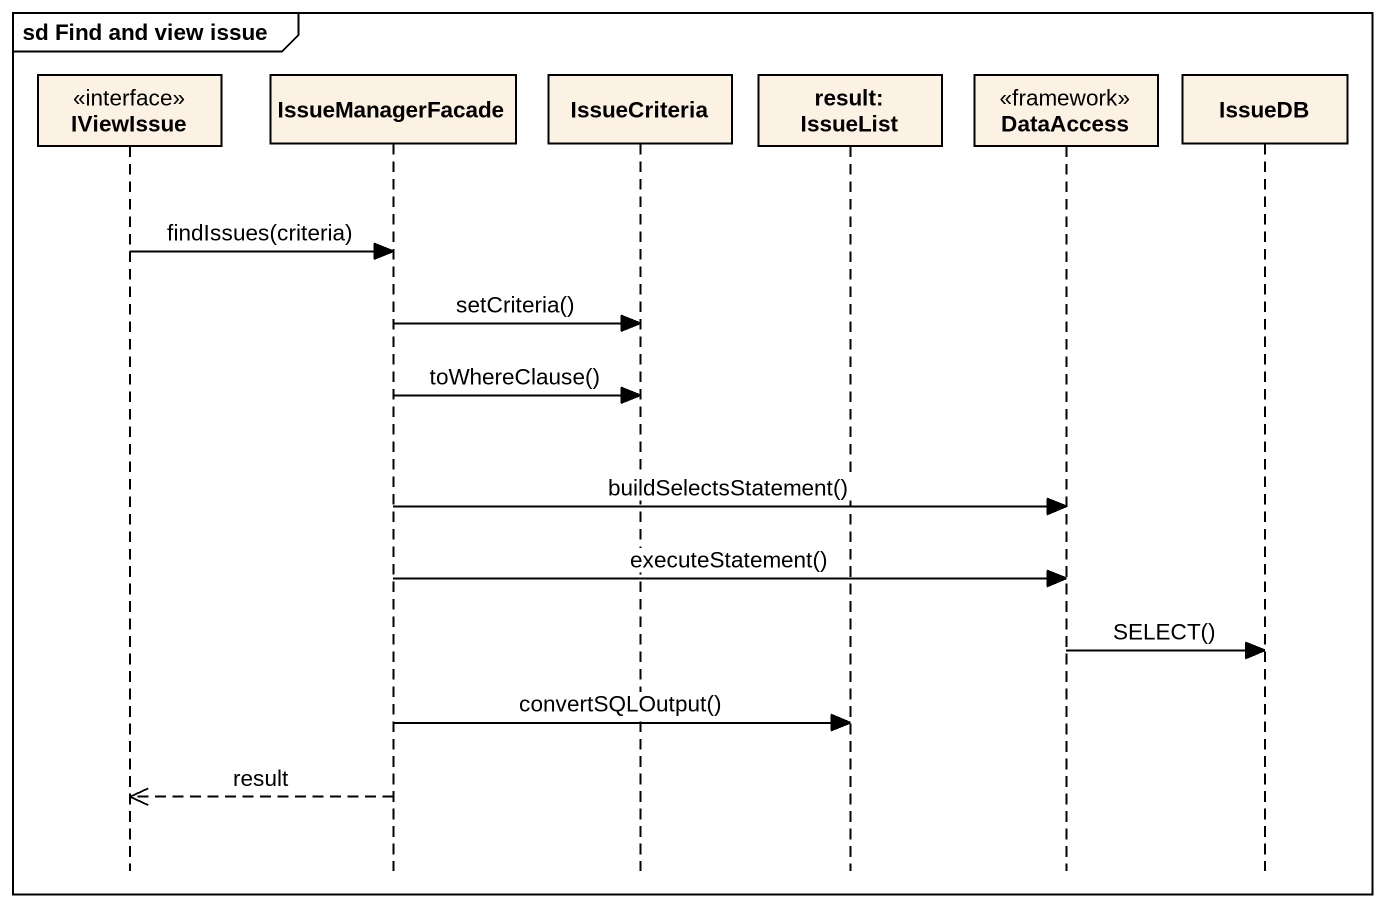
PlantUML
@startuml
mainframe sd Find and view issue
hide footbox
participant IViewIssue <<interface>>
participant IssueManagerFacade
participant IssueCriteria
participant "result: IssueList" as result_IssueList
participant DataAccess <<framework>>
participant IssueDB

IViewIssue -> IssueManagerFacade : findIssues(criteria)
IssueManagerFacade -> IssueCriteria : setCriteria()
IssueManagerFacade -> IssueCriteria : toWhereClause()
IssueManagerFacade -> DataAccess : buildSelectsStatement()
IssueManagerFacade -> DataAccess : executeStatement()
DataAccess -> IssueDB : SELECT()
IssueManagerFacade -> result_IssueList : convertSQLOutput()
IssueManagerFacade -->> IViewIssue : result
@enduml
